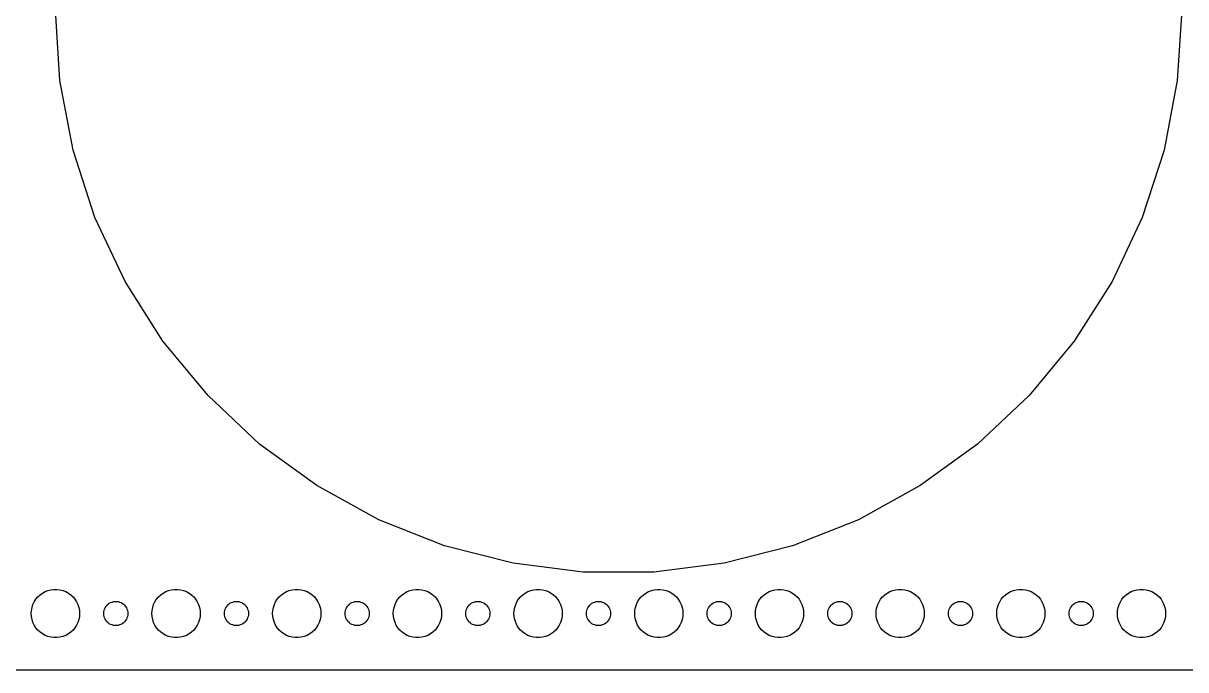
# Model space of a CAD drawing. Header units: metres. Extents: x -367 to 367, y -82 to 82.
# Drawn here: x 71 to 215.5, y -82 to -1.6 of the extents above; entities that cross this region are included whole.
import ezdxf

# ---------------------------------------------------------------- set-up
doc = ezdxf.new("R2010")
doc.units = ezdxf.units.M

msp = doc.modelspace()

# ---------------------------------------------------------------- linework, layer by layer
for p, q in [((75.552, -8.7733), (75, 0)), ((215, 0), (214.448, -8.7733)), ((77.1992, -17.4083), (75.552, -8.7733)), ((214.448, -8.7733), (212.801, -17.4083)), ((79.9156, -25.7687), (77.1992, -17.4083)), ((212.801, -17.4083), (210.084, -25.7687)), ((83.6585, -33.7227), (79.9156, -25.7687)), ((210.084, -25.7687), (206.341, -33.7227)), ((88.3688, -41.145), (83.6585, -33.7227)), ((206.341, -33.7227), (201.631, -41.145)), ((93.9722, -47.9183), (88.3688, -41.145)), ((201.631, -41.145), (196.028, -47.9183)), ((100.38, -53.9359), (93.9722, -47.9183)), ((196.028, -47.9183), (189.62, -53.9359)), ((107.492, -59.103), (100.38, -53.9359)), ((189.62, -53.9359), (182.508, -59.103)), ((115.195, -63.3379), (107.492, -59.103)), ((182.508, -59.103), (174.805, -63.3379)), ((123.369, -66.574), (115.195, -63.3379)), ((174.805, -63.3379), (166.631, -66.574)), ((131.883, -68.7601), (123.369, -66.574)), ((166.631, -66.574), (158.117, -68.7601)), ((140.605, -69.8619), (131.883, -68.7601)), ((158.117, -68.7601), (149.395, -69.8619)), ((149.395, -69.8619), (140.605, -69.8619)), ((73.7227, -72.2855), (74.073, -72.1468)), ((74.073, -72.1468), (74.4379, -72.0531)), ((74.4379, -72.0531), (74.8116, -72.0059)), ((74.8116, -72.0059), (75.1884, -72.0059)), ((75.1884, -72.0059), (75.5621, -72.0531)), ((75.5621, -72.0531), (75.927, -72.1468)), ((75.927, -72.1468), (76.2773, -72.2855)), ((88.7227, -72.2855), (89.073, -72.1468)), ((89.073, -72.1468), (89.4379, -72.0531)), ((89.4379, -72.0531), (89.8116, -72.0059)), ((89.8116, -72.0059), (90.1884, -72.0059)), ((90.1884, -72.0059), (90.5621, -72.0531)), ((90.5621, -72.0531), (90.927, -72.1468)), ((90.927, -72.1468), (91.2773, -72.2855)), ((103.723, -72.2855), (104.073, -72.1468)), ((104.073, -72.1468), (104.438, -72.0531)), ((104.438, -72.0531), (104.812, -72.0059)), ((104.812, -72.0059), (105.188, -72.0059)), ((105.188, -72.0059), (105.562, -72.0531)), ((105.562, -72.0531), (105.927, -72.1468)), ((105.927, -72.1468), (106.277, -72.2855)), ((118.723, -72.2855), (119.073, -72.1468)), ((119.073, -72.1468), (119.438, -72.0531)), ((119.438, -72.0531), (119.812, -72.0059)), ((119.812, -72.0059), (120.188, -72.0059)), ((120.188, -72.0059), (120.562, -72.0531)), ((120.562, -72.0531), (120.927, -72.1468)), ((120.927, -72.1468), (121.277, -72.2855)), ((133.723, -72.2855), (134.073, -72.1468)), ((134.073, -72.1468), (134.438, -72.0531)), ((134.438, -72.0531), (134.812, -72.0059)), ((134.812, -72.0059), (135.188, -72.0059)), ((135.188, -72.0059), (135.562, -72.0531)), ((135.562, -72.0531), (135.927, -72.1468)), ((135.927, -72.1468), (136.277, -72.2855)), ((148.723, -72.2855), (149.073, -72.1468)), ((149.073, -72.1468), (149.438, -72.0531)), ((149.438, -72.0531), (149.812, -72.0059)), ((149.812, -72.0059), (150.188, -72.0059)), ((150.188, -72.0059), (150.562, -72.0531)), ((150.562, -72.0531), (150.927, -72.1468)), ((150.927, -72.1468), (151.277, -72.2855)), ((163.723, -72.2855), (164.073, -72.1468)), ((164.073, -72.1468), (164.438, -72.0531)), ((164.438, -72.0531), (164.812, -72.0059)), ((164.812, -72.0059), (165.188, -72.0059)), ((165.188, -72.0059), (165.562, -72.0531)), ((165.562, -72.0531), (165.927, -72.1468)), ((165.927, -72.1468), (166.277, -72.2855)), ((178.723, -72.2855), (179.073, -72.1468)), ((179.073, -72.1468), (179.438, -72.0531)), ((179.438, -72.0531), (179.812, -72.0059)), ((179.812, -72.0059), (180.188, -72.0059)), ((180.188, -72.0059), (180.562, -72.0531)), ((180.562, -72.0531), (180.927, -72.1468)), ((180.927, -72.1468), (181.277, -72.2855)), ((193.723, -72.2855), (194.073, -72.1468)), ((194.073, -72.1468), (194.438, -72.0531)), ((194.438, -72.0531), (194.812, -72.0059)), ((194.812, -72.0059), (195.188, -72.0059)), ((195.188, -72.0059), (195.562, -72.0531)), ((195.562, -72.0531), (195.927, -72.1468)), ((195.927, -72.1468), (196.277, -72.2855)), ((208.723, -72.2855), (209.073, -72.1468)), ((209.073, -72.1468), (209.438, -72.0531)), ((209.438, -72.0531), (209.812, -72.0059)), ((209.812, -72.0059), (210.188, -72.0059)), ((210.188, -72.0059), (210.562, -72.0531)), ((210.562, -72.0531), (210.927, -72.1468)), ((210.927, -72.1468), (211.277, -72.2855)), ((72.2107, -73.8956), (72.3711, -73.5547)), ((72.3711, -73.5547), (72.573, -73.2366)), ((72.573, -73.2366), (72.8131, -72.9464)), ((72.8131, -72.9464), (73.0877, -72.6885)), ((73.0877, -72.6885), (73.3925, -72.467)), ((73.3925, -72.467), (73.7227, -72.2855)), ((76.2773, -72.2855), (76.6075, -72.467)), ((76.6075, -72.467), (76.9123, -72.6885)), ((76.9123, -72.6885), (77.1869, -72.9464)), ((77.1869, -72.9464), (77.427, -73.2366)), ((77.427, -73.2366), (77.6289, -73.5547)), ((77.6289, -73.5547), (77.7893, -73.8956)), ((81.6963, -73.7335), (81.8613, -73.6428)), ((81.8613, -73.6428), (82.0365, -73.5734)), ((82.0365, -73.5734), (82.2189, -73.5266)), ((82.2189, -73.5266), (82.4058, -73.503)), ((82.4058, -73.503), (82.5942, -73.503)), ((82.5942, -73.503), (82.7811, -73.5266)), ((82.7811, -73.5266), (82.9635, -73.5734)), ((82.9635, -73.5734), (83.1387, -73.6428)), ((83.1387, -73.6428), (83.3037, -73.7335)), ((87.2107, -73.8956), (87.3711, -73.5547)), ((87.3711, -73.5547), (87.573, -73.2366)), ((87.573, -73.2366), (87.8131, -72.9464)), ((87.8131, -72.9464), (88.0877, -72.6885)), ((88.0877, -72.6885), (88.3925, -72.467)), ((88.3925, -72.467), (88.7227, -72.2855)), ((91.2773, -72.2855), (91.6075, -72.467)), ((91.6075, -72.467), (91.9123, -72.6885)), ((91.9123, -72.6885), (92.1869, -72.9464)), ((92.1869, -72.9464), (92.427, -73.2366)), ((92.427, -73.2366), (92.6289, -73.5547)), ((92.6289, -73.5547), (92.7893, -73.8956)), ((96.6963, -73.7335), (96.8613, -73.6428)), ((96.8613, -73.6428), (97.0365, -73.5734)), ((97.0365, -73.5734), (97.2189, -73.5266)), ((97.2189, -73.5266), (97.4058, -73.503)), ((97.4058, -73.503), (97.5942, -73.503)), ((97.5942, -73.503), (97.7811, -73.5266)), ((97.7811, -73.5266), (97.9635, -73.5734)), ((97.9635, -73.5734), (98.1387, -73.6428)), ((98.1387, -73.6428), (98.3037, -73.7335)), ((102.211, -73.8956), (102.371, -73.5547)), ((102.371, -73.5547), (102.573, -73.2366)), ((102.573, -73.2366), (102.813, -72.9464)), ((102.813, -72.9464), (103.088, -72.6885)), ((103.088, -72.6885), (103.393, -72.467)), ((103.393, -72.467), (103.723, -72.2855)), ((106.277, -72.2855), (106.607, -72.467)), ((106.607, -72.467), (106.912, -72.6885)), ((106.912, -72.6885), (107.187, -72.9464)), ((107.187, -72.9464), (107.427, -73.2366)), ((107.427, -73.2366), (107.629, -73.5547)), ((107.629, -73.5547), (107.789, -73.8956)), ((111.696, -73.7335), (111.861, -73.6428)), ((111.861, -73.6428), (112.036, -73.5734)), ((112.036, -73.5734), (112.219, -73.5266)), ((112.219, -73.5266), (112.406, -73.503)), ((112.406, -73.503), (112.594, -73.503)), ((112.594, -73.503), (112.781, -73.5266)), ((112.781, -73.5266), (112.964, -73.5734)), ((112.964, -73.5734), (113.139, -73.6428)), ((113.139, -73.6428), (113.304, -73.7335)), ((117.211, -73.8956), (117.371, -73.5547)), ((117.371, -73.5547), (117.573, -73.2366)), ((117.573, -73.2366), (117.813, -72.9464)), ((117.813, -72.9464), (118.088, -72.6885)), ((118.088, -72.6885), (118.393, -72.467)), ((118.393, -72.467), (118.723, -72.2855)), ((121.277, -72.2855), (121.607, -72.467)), ((121.607, -72.467), (121.912, -72.6885)), ((121.912, -72.6885), (122.187, -72.9464)), ((122.187, -72.9464), (122.427, -73.2366)), ((122.427, -73.2366), (122.629, -73.5547)), ((122.629, -73.5547), (122.789, -73.8956)), ((126.696, -73.7335), (126.861, -73.6428)), ((126.861, -73.6428), (127.036, -73.5734)), ((127.036, -73.5734), (127.219, -73.5266)), ((127.219, -73.5266), (127.406, -73.503)), ((127.406, -73.503), (127.594, -73.503)), ((127.594, -73.503), (127.781, -73.5266)), ((127.781, -73.5266), (127.964, -73.5734)), ((127.964, -73.5734), (128.139, -73.6428)), ((128.139, -73.6428), (128.304, -73.7335)), ((132.211, -73.8956), (132.371, -73.5547)), ((132.371, -73.5547), (132.573, -73.2366)), ((132.573, -73.2366), (132.813, -72.9464)), ((132.813, -72.9464), (133.088, -72.6885)), ((133.088, -72.6885), (133.393, -72.467)), ((133.393, -72.467), (133.723, -72.2855)), ((136.277, -72.2855), (136.607, -72.467)), ((136.607, -72.467), (136.912, -72.6885)), ((136.912, -72.6885), (137.187, -72.9464)), ((137.187, -72.9464), (137.427, -73.2366)), ((137.427, -73.2366), (137.629, -73.5547)), ((137.629, -73.5547), (137.789, -73.8956)), ((141.696, -73.7335), (141.861, -73.6428)), ((141.861, -73.6428), (142.036, -73.5734)), ((142.036, -73.5734), (142.219, -73.5266)), ((142.219, -73.5266), (142.406, -73.503)), ((142.406, -73.503), (142.594, -73.503)), ((142.594, -73.503), (142.781, -73.5266)), ((142.781, -73.5266), (142.964, -73.5734)), ((142.964, -73.5734), (143.139, -73.6428)), ((143.139, -73.6428), (143.304, -73.7335)), ((147.211, -73.8956), (147.371, -73.5547)), ((147.371, -73.5547), (147.573, -73.2366)), ((147.573, -73.2366), (147.813, -72.9464)), ((147.813, -72.9464), (148.088, -72.6885)), ((148.088, -72.6885), (148.393, -72.467)), ((148.393, -72.467), (148.723, -72.2855)), ((151.277, -72.2855), (151.607, -72.467)), ((151.607, -72.467), (151.912, -72.6885)), ((151.912, -72.6885), (152.187, -72.9464)), ((152.187, -72.9464), (152.427, -73.2366)), ((152.427, -73.2366), (152.629, -73.5547)), ((152.629, -73.5547), (152.789, -73.8956)), ((156.696, -73.7335), (156.861, -73.6428)), ((156.861, -73.6428), (157.036, -73.5734)), ((157.036, -73.5734), (157.219, -73.5266)), ((157.219, -73.5266), (157.406, -73.503)), ((157.406, -73.503), (157.594, -73.503)), ((157.594, -73.503), (157.781, -73.5266)), ((157.781, -73.5266), (157.964, -73.5734)), ((157.964, -73.5734), (158.139, -73.6428)), ((158.139, -73.6428), (158.304, -73.7335)), ((162.211, -73.8956), (162.371, -73.5547)), ((162.371, -73.5547), (162.573, -73.2366)), ((162.573, -73.2366), (162.813, -72.9464)), ((162.813, -72.9464), (163.088, -72.6885)), ((163.088, -72.6885), (163.393, -72.467)), ((163.393, -72.467), (163.723, -72.2855)), ((166.277, -72.2855), (166.607, -72.467)), ((166.607, -72.467), (166.912, -72.6885)), ((166.912, -72.6885), (167.187, -72.9464)), ((167.187, -72.9464), (167.427, -73.2366)), ((167.427, -73.2366), (167.629, -73.5547)), ((167.629, -73.5547), (167.789, -73.8956)), ((171.696, -73.7335), (171.861, -73.6428)), ((171.861, -73.6428), (172.036, -73.5734)), ((172.036, -73.5734), (172.219, -73.5266)), ((172.219, -73.5266), (172.406, -73.503)), ((172.406, -73.503), (172.594, -73.503)), ((172.594, -73.503), (172.781, -73.5266)), ((172.781, -73.5266), (172.964, -73.5734)), ((172.964, -73.5734), (173.139, -73.6428)), ((173.139, -73.6428), (173.304, -73.7335)), ((177.211, -73.8956), (177.371, -73.5547)), ((177.371, -73.5547), (177.573, -73.2366)), ((177.573, -73.2366), (177.813, -72.9464)), ((177.813, -72.9464), (178.088, -72.6885)), ((178.088, -72.6885), (178.393, -72.467)), ((178.393, -72.467), (178.723, -72.2855)), ((181.277, -72.2855), (181.607, -72.467)), ((181.607, -72.467), (181.912, -72.6885)), ((181.912, -72.6885), (182.187, -72.9464)), ((182.187, -72.9464), (182.427, -73.2366)), ((182.427, -73.2366), (182.629, -73.5547)), ((182.629, -73.5547), (182.789, -73.8956)), ((186.696, -73.7335), (186.861, -73.6428)), ((186.861, -73.6428), (187.036, -73.5734)), ((187.036, -73.5734), (187.219, -73.5266)), ((187.219, -73.5266), (187.406, -73.503)), ((187.406, -73.503), (187.594, -73.503)), ((187.594, -73.503), (187.781, -73.5266)), ((187.781, -73.5266), (187.964, -73.5734)), ((187.964, -73.5734), (188.139, -73.6428)), ((188.139, -73.6428), (188.304, -73.7335)), ((192.211, -73.8956), (192.371, -73.5547)), ((192.371, -73.5547), (192.573, -73.2366)), ((192.573, -73.2366), (192.813, -72.9464)), ((192.813, -72.9464), (193.088, -72.6885)), ((193.088, -72.6885), (193.393, -72.467)), ((193.393, -72.467), (193.723, -72.2855)), ((196.277, -72.2855), (196.607, -72.467)), ((196.607, -72.467), (196.912, -72.6885)), ((196.912, -72.6885), (197.187, -72.9464)), ((197.187, -72.9464), (197.427, -73.2366)), ((197.427, -73.2366), (197.629, -73.5547)), ((197.629, -73.5547), (197.789, -73.8956)), ((201.696, -73.7335), (201.861, -73.6428)), ((201.861, -73.6428), (202.036, -73.5734)), ((202.036, -73.5734), (202.219, -73.5266)), ((202.219, -73.5266), (202.406, -73.503)), ((202.406, -73.503), (202.594, -73.503)), ((202.594, -73.503), (202.781, -73.5266)), ((202.781, -73.5266), (202.964, -73.5734)), ((202.964, -73.5734), (203.139, -73.6428)), ((203.139, -73.6428), (203.304, -73.7335)), ((207.211, -73.8956), (207.371, -73.5547)), ((207.371, -73.5547), (207.573, -73.2366)), ((207.573, -73.2366), (207.813, -72.9464)), ((207.813, -72.9464), (208.088, -72.6885)), ((208.088, -72.6885), (208.393, -72.467)), ((208.393, -72.467), (208.723, -72.2855)), ((211.277, -72.2855), (211.607, -72.467)), ((211.607, -72.467), (211.912, -72.6885)), ((211.912, -72.6885), (212.187, -72.9464)), ((212.187, -72.9464), (212.427, -73.2366)), ((212.427, -73.2366), (212.629, -73.5547)), ((212.629, -73.5547), (212.789, -73.8956)), ((72, -75), (72.0237, -74.624)), ((72.0237, -75.376), (72, -75)), ((72.0237, -74.624), (72.0943, -74.2539)), ((72.0943, -74.2539), (72.2107, -73.8956)), ((77.7893, -73.8956), (77.9057, -74.2539)), ((77.9057, -74.2539), (77.9763, -74.624)), ((77.9763, -74.624), (78, -75)), ((78, -75), (77.9763, -75.376)), ((81, -75), (81.0118, -74.812)), ((81.0118, -75.188), (81, -75)), ((81.0118, -74.812), (81.0471, -74.627)), ((81.0471, -74.627), (81.1053, -74.4478)), ((81.1053, -74.4478), (81.1855, -74.2774)), ((81.1855, -74.2774), (81.2865, -74.1183)), ((81.2865, -74.1183), (81.4065, -73.9732)), ((81.4065, -73.9732), (81.5439, -73.8442)), ((81.5439, -73.8442), (81.6963, -73.7335)), ((83.3037, -73.7335), (83.4561, -73.8442)), ((83.4561, -73.8442), (83.5934, -73.9732)), ((83.5934, -73.9732), (83.7135, -74.1183)), ((83.7135, -74.1183), (83.8145, -74.2774)), ((83.8145, -74.2774), (83.8947, -74.4478)), ((83.8947, -74.4478), (83.9529, -74.627)), ((83.9529, -74.627), (83.9882, -74.812)), ((83.9882, -74.812), (84, -75)), ((84, -75), (83.9882, -75.188)), ((87, -75), (87.0237, -74.624)), ((87.0237, -75.376), (87, -75)), ((87.0237, -74.624), (87.0943, -74.2539)), ((87.0943, -74.2539), (87.2107, -73.8956)), ((92.7893, -73.8956), (92.9057, -74.2539)), ((92.9057, -74.2539), (92.9763, -74.624)), ((92.9763, -74.624), (93, -75)), ((93, -75), (92.9763, -75.376)), ((96, -75), (96.0118, -74.812)), ((96.0118, -75.188), (96, -75)), ((96.0118, -74.812), (96.0471, -74.627)), ((96.0471, -74.627), (96.1053, -74.4478)), ((96.1053, -74.4478), (96.1855, -74.2774)), ((96.1855, -74.2774), (96.2865, -74.1183)), ((96.2865, -74.1183), (96.4065, -73.9732)), ((96.4065, -73.9732), (96.5439, -73.8442)), ((96.5439, -73.8442), (96.6963, -73.7335)), ((98.3037, -73.7335), (98.4561, -73.8442)), ((98.4561, -73.8442), (98.5934, -73.9732)), ((98.5934, -73.9732), (98.7135, -74.1183)), ((98.7135, -74.1183), (98.8145, -74.2774)), ((98.8145, -74.2774), (98.8947, -74.4478)), ((98.8947, -74.4478), (98.9529, -74.627)), ((98.9529, -74.627), (98.9882, -74.812)), ((98.9882, -74.812), (99, -75)), ((99, -75), (98.9882, -75.188)), ((102, -75), (102.024, -74.624)), ((102.024, -75.376), (102, -75)), ((102.024, -74.624), (102.094, -74.2539)), ((102.094, -74.2539), (102.211, -73.8956)), ((107.789, -73.8956), (107.906, -74.2539)), ((107.906, -74.2539), (107.976, -74.624)), ((107.976, -74.624), (108, -75)), ((108, -75), (107.976, -75.376)), ((111, -75), (111.012, -74.812)), ((111.012, -75.188), (111, -75)), ((111.012, -74.812), (111.047, -74.627)), ((111.047, -74.627), (111.105, -74.4478)), ((111.105, -74.4478), (111.186, -74.2774)), ((111.186, -74.2774), (111.286, -74.1183)), ((111.286, -74.1183), (111.407, -73.9732)), ((111.407, -73.9732), (111.544, -73.8442)), ((111.544, -73.8442), (111.696, -73.7335)), ((113.304, -73.7335), (113.456, -73.8442)), ((113.456, -73.8442), (113.593, -73.9732)), ((113.593, -73.9732), (113.714, -74.1183)), ((113.714, -74.1183), (113.814, -74.2774)), ((113.814, -74.2774), (113.895, -74.4478)), ((113.895, -74.4478), (113.953, -74.627)), ((113.953, -74.627), (113.988, -74.812)), ((113.988, -74.812), (114, -75)), ((114, -75), (113.988, -75.188)), ((117, -75), (117.024, -74.624)), ((117.024, -75.376), (117, -75)), ((117.024, -74.624), (117.094, -74.2539)), ((117.094, -74.2539), (117.211, -73.8956)), ((122.789, -73.8956), (122.906, -74.2539)), ((122.906, -74.2539), (122.976, -74.624)), ((122.976, -74.624), (123, -75)), ((123, -75), (122.976, -75.376)), ((126, -75), (126.012, -74.812)), ((126.012, -75.188), (126, -75)), ((126.012, -74.812), (126.047, -74.627)), ((126.047, -74.627), (126.105, -74.4478)), ((126.105, -74.4478), (126.186, -74.2774)), ((126.186, -74.2774), (126.286, -74.1183)), ((126.286, -74.1183), (126.407, -73.9732)), ((126.407, -73.9732), (126.544, -73.8442)), ((126.544, -73.8442), (126.696, -73.7335)), ((128.304, -73.7335), (128.456, -73.8442)), ((128.456, -73.8442), (128.593, -73.9732)), ((128.593, -73.9732), (128.714, -74.1183)), ((128.714, -74.1183), (128.814, -74.2774)), ((128.814, -74.2774), (128.895, -74.4478)), ((128.895, -74.4478), (128.953, -74.627)), ((128.953, -74.627), (128.988, -74.812)), ((128.988, -74.812), (129, -75)), ((129, -75), (128.988, -75.188)), ((132, -75), (132.024, -74.624)), ((132.024, -75.376), (132, -75)), ((132.024, -74.624), (132.094, -74.2539)), ((132.094, -74.2539), (132.211, -73.8956)), ((137.789, -73.8956), (137.906, -74.2539)), ((137.906, -74.2539), (137.976, -74.624)), ((137.976, -74.624), (138, -75)), ((138, -75), (137.976, -75.376)), ((141, -75), (141.012, -74.812)), ((141.012, -75.188), (141, -75)), ((141.012, -74.812), (141.047, -74.627)), ((141.047, -74.627), (141.105, -74.4478)), ((141.105, -74.4478), (141.186, -74.2774)), ((141.186, -74.2774), (141.286, -74.1183)), ((141.286, -74.1183), (141.407, -73.9732)), ((141.407, -73.9732), (141.544, -73.8442)), ((141.544, -73.8442), (141.696, -73.7335)), ((143.304, -73.7335), (143.456, -73.8442)), ((143.456, -73.8442), (143.593, -73.9732)), ((143.593, -73.9732), (143.714, -74.1183)), ((143.714, -74.1183), (143.814, -74.2774)), ((143.814, -74.2774), (143.895, -74.4478)), ((143.895, -74.4478), (143.953, -74.627)), ((143.953, -74.627), (143.988, -74.812)), ((143.988, -74.812), (144, -75)), ((144, -75), (143.988, -75.188)), ((147, -75), (147.024, -74.624)), ((147.024, -75.376), (147, -75)), ((147.024, -74.624), (147.094, -74.2539)), ((147.094, -74.2539), (147.211, -73.8956)), ((152.789, -73.8956), (152.906, -74.2539)), ((152.906, -74.2539), (152.976, -74.624)), ((152.976, -74.624), (153, -75)), ((153, -75), (152.976, -75.376)), ((156, -75), (156.012, -74.812)), ((156.012, -75.188), (156, -75)), ((156.012, -74.812), (156.047, -74.627)), ((156.047, -74.627), (156.105, -74.4478)), ((156.105, -74.4478), (156.186, -74.2774)), ((156.186, -74.2774), (156.286, -74.1183)), ((156.286, -74.1183), (156.407, -73.9732)), ((156.407, -73.9732), (156.544, -73.8442)), ((156.544, -73.8442), (156.696, -73.7335)), ((158.304, -73.7335), (158.456, -73.8442)), ((158.456, -73.8442), (158.593, -73.9732)), ((158.593, -73.9732), (158.714, -74.1183)), ((158.714, -74.1183), (158.814, -74.2774)), ((158.814, -74.2774), (158.895, -74.4478)), ((158.895, -74.4478), (158.953, -74.627)), ((158.953, -74.627), (158.988, -74.812)), ((158.988, -74.812), (159, -75)), ((159, -75), (158.988, -75.188)), ((162, -75), (162.024, -74.624)), ((162.024, -75.376), (162, -75)), ((162.024, -74.624), (162.094, -74.2539)), ((162.094, -74.2539), (162.211, -73.8956)), ((167.789, -73.8956), (167.906, -74.2539)), ((167.906, -74.2539), (167.976, -74.624)), ((167.976, -74.624), (168, -75)), ((168, -75), (167.976, -75.376)), ((171, -75), (171.012, -74.812)), ((171.012, -75.188), (171, -75)), ((171.012, -74.812), (171.047, -74.627)), ((171.047, -74.627), (171.105, -74.4478)), ((171.105, -74.4478), (171.186, -74.2774)), ((171.186, -74.2774), (171.286, -74.1183)), ((171.286, -74.1183), (171.407, -73.9732)), ((171.407, -73.9732), (171.544, -73.8442)), ((171.544, -73.8442), (171.696, -73.7335)), ((173.304, -73.7335), (173.456, -73.8442)), ((173.456, -73.8442), (173.593, -73.9732)), ((173.593, -73.9732), (173.714, -74.1183)), ((173.714, -74.1183), (173.814, -74.2774)), ((173.814, -74.2774), (173.895, -74.4478)), ((173.895, -74.4478), (173.953, -74.627)), ((173.953, -74.627), (173.988, -74.812)), ((173.988, -74.812), (174, -75)), ((174, -75), (173.988, -75.188)), ((177, -75), (177.024, -74.624)), ((177.024, -75.376), (177, -75)), ((177.024, -74.624), (177.094, -74.2539)), ((177.094, -74.2539), (177.211, -73.8956)), ((182.789, -73.8956), (182.906, -74.2539)), ((182.906, -74.2539), (182.976, -74.624)), ((182.976, -74.624), (183, -75)), ((183, -75), (182.976, -75.376)), ((186, -75), (186.012, -74.812)), ((186.012, -75.188), (186, -75)), ((186.012, -74.812), (186.047, -74.627)), ((186.047, -74.627), (186.105, -74.4478)), ((186.105, -74.4478), (186.186, -74.2774)), ((186.186, -74.2774), (186.286, -74.1183)), ((186.286, -74.1183), (186.407, -73.9732)), ((186.407, -73.9732), (186.544, -73.8442)), ((186.544, -73.8442), (186.696, -73.7335)), ((188.304, -73.7335), (188.456, -73.8442)), ((188.456, -73.8442), (188.593, -73.9732)), ((188.593, -73.9732), (188.714, -74.1183)), ((188.714, -74.1183), (188.814, -74.2774)), ((188.814, -74.2774), (188.895, -74.4478)), ((188.895, -74.4478), (188.953, -74.627)), ((188.953, -74.627), (188.988, -74.812)), ((188.988, -74.812), (189, -75)), ((189, -75), (188.988, -75.188)), ((192, -75), (192.024, -74.624)), ((192.024, -75.376), (192, -75)), ((192.024, -74.624), (192.094, -74.2539)), ((192.094, -74.2539), (192.211, -73.8956)), ((197.789, -73.8956), (197.906, -74.2539)), ((197.906, -74.2539), (197.976, -74.624)), ((197.976, -74.624), (198, -75)), ((198, -75), (197.976, -75.376)), ((201, -75), (201.012, -74.812)), ((201.012, -75.188), (201, -75)), ((201.012, -74.812), (201.047, -74.627)), ((201.047, -74.627), (201.105, -74.4478)), ((201.105, -74.4478), (201.186, -74.2774)), ((201.186, -74.2774), (201.286, -74.1183)), ((201.286, -74.1183), (201.407, -73.9732)), ((201.407, -73.9732), (201.544, -73.8442)), ((201.544, -73.8442), (201.696, -73.7335)), ((203.304, -73.7335), (203.456, -73.8442)), ((203.456, -73.8442), (203.593, -73.9732)), ((203.593, -73.9732), (203.714, -74.1183)), ((203.714, -74.1183), (203.814, -74.2774)), ((203.814, -74.2774), (203.895, -74.4478)), ((203.895, -74.4478), (203.953, -74.627)), ((203.953, -74.627), (203.988, -74.812)), ((203.988, -74.812), (204, -75)), ((204, -75), (203.988, -75.188)), ((207, -75), (207.024, -74.624)), ((207.024, -75.376), (207, -75)), ((207.024, -74.624), (207.094, -74.2539)), ((207.094, -74.2539), (207.211, -73.8956)), ((212.789, -73.8956), (212.906, -74.2539)), ((212.906, -74.2539), (212.976, -74.624)), ((212.976, -74.624), (213, -75)), ((213, -75), (212.976, -75.376)), ((72.0943, -75.7461), (72.0237, -75.376)), ((72.2107, -76.1044), (72.0943, -75.7461)), ((72.3711, -76.4453), (72.2107, -76.1044)), ((72.573, -76.7634), (72.3711, -76.4453)), ((77.6289, -76.4453), (77.427, -76.7634)), ((77.7893, -76.1044), (77.6289, -76.4453)), ((77.9057, -75.7461), (77.7893, -76.1044)), ((77.9763, -75.376), (77.9057, -75.7461)), ((81.0471, -75.373), (81.0118, -75.188)), ((81.1053, -75.5522), (81.0471, -75.373)), ((81.1855, -75.7226), (81.1053, -75.5522)), ((81.2865, -75.8817), (81.1855, -75.7226)), ((81.4065, -76.0268), (81.2865, -75.8817)), ((81.5439, -76.1558), (81.4065, -76.0268)), ((81.6963, -76.2665), (81.5439, -76.1558)), ((81.8613, -76.3572), (81.6963, -76.2665)), ((82.0365, -76.4266), (81.8613, -76.3572)), ((82.2189, -76.4734), (82.0365, -76.4266)), ((82.4058, -76.497), (82.2189, -76.4734)), ((82.5942, -76.497), (82.4058, -76.497)), ((82.7811, -76.4734), (82.5942, -76.497)), ((82.9635, -76.4266), (82.7811, -76.4734)), ((83.1387, -76.3572), (82.9635, -76.4266)), ((83.3037, -76.2665), (83.1387, -76.3572)), ((83.4561, -76.1558), (83.3037, -76.2665)), ((83.5934, -76.0268), (83.4561, -76.1558)), ((83.7135, -75.8817), (83.5934, -76.0268)), ((83.8145, -75.7226), (83.7135, -75.8817)), ((83.8947, -75.5522), (83.8145, -75.7226)), ((83.9529, -75.373), (83.8947, -75.5522)), ((83.9882, -75.188), (83.9529, -75.373)), ((87.0943, -75.7461), (87.0237, -75.376)), ((87.2107, -76.1044), (87.0943, -75.7461)), ((87.3711, -76.4453), (87.2107, -76.1044)), ((87.573, -76.7634), (87.3711, -76.4453)), ((92.6289, -76.4453), (92.427, -76.7634)), ((92.7893, -76.1044), (92.6289, -76.4453)), ((92.9057, -75.7461), (92.7893, -76.1044)), ((92.9763, -75.376), (92.9057, -75.7461)), ((96.0471, -75.373), (96.0118, -75.188)), ((96.1053, -75.5522), (96.0471, -75.373)), ((96.1855, -75.7226), (96.1053, -75.5522)), ((96.2865, -75.8817), (96.1855, -75.7226)), ((96.4065, -76.0268), (96.2865, -75.8817)), ((96.5439, -76.1558), (96.4065, -76.0268)), ((96.6963, -76.2665), (96.5439, -76.1558)), ((96.8613, -76.3572), (96.6963, -76.2665)), ((97.0365, -76.4266), (96.8613, -76.3572)), ((97.2189, -76.4734), (97.0365, -76.4266)), ((97.4058, -76.497), (97.2189, -76.4734)), ((97.5942, -76.497), (97.4058, -76.497)), ((97.7811, -76.4734), (97.5942, -76.497)), ((97.9635, -76.4266), (97.7811, -76.4734)), ((98.1387, -76.3572), (97.9635, -76.4266)), ((98.3037, -76.2665), (98.1387, -76.3572)), ((98.4561, -76.1558), (98.3037, -76.2665)), ((98.5934, -76.0268), (98.4561, -76.1558)), ((98.7135, -75.8817), (98.5934, -76.0268)), ((98.8145, -75.7226), (98.7135, -75.8817)), ((98.8947, -75.5522), (98.8145, -75.7226)), ((98.9529, -75.373), (98.8947, -75.5522)), ((98.9882, -75.188), (98.9529, -75.373)), ((102.094, -75.7461), (102.024, -75.376)), ((102.211, -76.1044), (102.094, -75.7461)), ((102.371, -76.4453), (102.211, -76.1044)), ((102.573, -76.7634), (102.371, -76.4453)), ((107.629, -76.4453), (107.427, -76.7634)), ((107.789, -76.1044), (107.629, -76.4453)), ((107.906, -75.7461), (107.789, -76.1044)), ((107.976, -75.376), (107.906, -75.7461)), ((111.047, -75.373), (111.012, -75.188)), ((111.105, -75.5522), (111.047, -75.373)), ((111.186, -75.7226), (111.105, -75.5522)), ((111.286, -75.8817), (111.186, -75.7226)), ((111.407, -76.0268), (111.286, -75.8817)), ((111.544, -76.1558), (111.407, -76.0268)), ((111.696, -76.2665), (111.544, -76.1558)), ((111.861, -76.3572), (111.696, -76.2665)), ((112.036, -76.4266), (111.861, -76.3572)), ((112.219, -76.4734), (112.036, -76.4266)), ((112.406, -76.497), (112.219, -76.4734)), ((112.594, -76.497), (112.406, -76.497)), ((112.781, -76.4734), (112.594, -76.497)), ((112.964, -76.4266), (112.781, -76.4734)), ((113.139, -76.3572), (112.964, -76.4266)), ((113.304, -76.2665), (113.139, -76.3572)), ((113.456, -76.1558), (113.304, -76.2665)), ((113.593, -76.0268), (113.456, -76.1558)), ((113.714, -75.8817), (113.593, -76.0268)), ((113.814, -75.7226), (113.714, -75.8817)), ((113.895, -75.5522), (113.814, -75.7226)), ((113.953, -75.373), (113.895, -75.5522)), ((113.988, -75.188), (113.953, -75.373)), ((117.094, -75.7461), (117.024, -75.376)), ((117.211, -76.1044), (117.094, -75.7461)), ((117.371, -76.4453), (117.211, -76.1044)), ((117.573, -76.7634), (117.371, -76.4453)), ((122.629, -76.4453), (122.427, -76.7634)), ((122.789, -76.1044), (122.629, -76.4453)), ((122.906, -75.7461), (122.789, -76.1044)), ((122.976, -75.376), (122.906, -75.7461)), ((126.047, -75.373), (126.012, -75.188)), ((126.105, -75.5522), (126.047, -75.373)), ((126.186, -75.7226), (126.105, -75.5522)), ((126.286, -75.8817), (126.186, -75.7226)), ((126.407, -76.0268), (126.286, -75.8817)), ((126.544, -76.1558), (126.407, -76.0268)), ((126.696, -76.2665), (126.544, -76.1558)), ((126.861, -76.3572), (126.696, -76.2665)), ((127.036, -76.4266), (126.861, -76.3572)), ((127.219, -76.4734), (127.036, -76.4266)), ((127.406, -76.497), (127.219, -76.4734)), ((127.594, -76.497), (127.406, -76.497)), ((127.781, -76.4734), (127.594, -76.497)), ((127.964, -76.4266), (127.781, -76.4734)), ((128.139, -76.3572), (127.964, -76.4266)), ((128.304, -76.2665), (128.139, -76.3572)), ((128.456, -76.1558), (128.304, -76.2665)), ((128.593, -76.0268), (128.456, -76.1558)), ((128.714, -75.8817), (128.593, -76.0268)), ((128.814, -75.7226), (128.714, -75.8817)), ((128.895, -75.5522), (128.814, -75.7226)), ((128.953, -75.373), (128.895, -75.5522)), ((128.988, -75.188), (128.953, -75.373)), ((132.094, -75.7461), (132.024, -75.376)), ((132.211, -76.1044), (132.094, -75.7461)), ((132.371, -76.4453), (132.211, -76.1044)), ((132.573, -76.7634), (132.371, -76.4453)), ((137.629, -76.4453), (137.427, -76.7634)), ((137.789, -76.1044), (137.629, -76.4453)), ((137.906, -75.7461), (137.789, -76.1044)), ((137.976, -75.376), (137.906, -75.7461)), ((141.047, -75.373), (141.012, -75.188)), ((141.105, -75.5522), (141.047, -75.373)), ((141.186, -75.7226), (141.105, -75.5522)), ((141.286, -75.8817), (141.186, -75.7226)), ((141.407, -76.0268), (141.286, -75.8817)), ((141.544, -76.1558), (141.407, -76.0268)), ((141.696, -76.2665), (141.544, -76.1558)), ((141.861, -76.3572), (141.696, -76.2665)), ((142.036, -76.4266), (141.861, -76.3572)), ((142.219, -76.4734), (142.036, -76.4266)), ((142.406, -76.497), (142.219, -76.4734)), ((142.594, -76.497), (142.406, -76.497)), ((142.781, -76.4734), (142.594, -76.497)), ((142.964, -76.4266), (142.781, -76.4734)), ((143.139, -76.3572), (142.964, -76.4266)), ((143.304, -76.2665), (143.139, -76.3572)), ((143.456, -76.1558), (143.304, -76.2665)), ((143.593, -76.0268), (143.456, -76.1558)), ((143.714, -75.8817), (143.593, -76.0268)), ((143.814, -75.7226), (143.714, -75.8817)), ((143.895, -75.5522), (143.814, -75.7226)), ((143.953, -75.373), (143.895, -75.5522)), ((143.988, -75.188), (143.953, -75.373)), ((147.094, -75.7461), (147.024, -75.376)), ((147.211, -76.1044), (147.094, -75.7461)), ((147.371, -76.4453), (147.211, -76.1044)), ((147.573, -76.7634), (147.371, -76.4453)), ((152.629, -76.4453), (152.427, -76.7634)), ((152.789, -76.1044), (152.629, -76.4453)), ((152.906, -75.7461), (152.789, -76.1044)), ((152.976, -75.376), (152.906, -75.7461)), ((156.047, -75.373), (156.012, -75.188)), ((156.105, -75.5522), (156.047, -75.373)), ((156.186, -75.7226), (156.105, -75.5522)), ((156.286, -75.8817), (156.186, -75.7226)), ((156.407, -76.0268), (156.286, -75.8817)), ((156.544, -76.1558), (156.407, -76.0268)), ((156.696, -76.2665), (156.544, -76.1558)), ((156.861, -76.3572), (156.696, -76.2665)), ((157.036, -76.4266), (156.861, -76.3572)), ((157.219, -76.4734), (157.036, -76.4266)), ((157.406, -76.497), (157.219, -76.4734)), ((157.594, -76.497), (157.406, -76.497)), ((157.781, -76.4734), (157.594, -76.497)), ((157.964, -76.4266), (157.781, -76.4734)), ((158.139, -76.3572), (157.964, -76.4266)), ((158.304, -76.2665), (158.139, -76.3572)), ((158.456, -76.1558), (158.304, -76.2665)), ((158.593, -76.0268), (158.456, -76.1558)), ((158.714, -75.8817), (158.593, -76.0268)), ((158.814, -75.7226), (158.714, -75.8817)), ((158.895, -75.5522), (158.814, -75.7226)), ((158.953, -75.373), (158.895, -75.5522)), ((158.988, -75.188), (158.953, -75.373)), ((162.094, -75.7461), (162.024, -75.376)), ((162.211, -76.1044), (162.094, -75.7461)), ((162.371, -76.4453), (162.211, -76.1044)), ((162.573, -76.7634), (162.371, -76.4453)), ((167.629, -76.4453), (167.427, -76.7634)), ((167.789, -76.1044), (167.629, -76.4453)), ((167.906, -75.7461), (167.789, -76.1044)), ((167.976, -75.376), (167.906, -75.7461)), ((171.047, -75.373), (171.012, -75.188)), ((171.105, -75.5522), (171.047, -75.373)), ((171.186, -75.7226), (171.105, -75.5522)), ((171.286, -75.8817), (171.186, -75.7226)), ((171.407, -76.0268), (171.286, -75.8817)), ((171.544, -76.1558), (171.407, -76.0268)), ((171.696, -76.2665), (171.544, -76.1558)), ((171.861, -76.3572), (171.696, -76.2665)), ((172.036, -76.4266), (171.861, -76.3572)), ((172.219, -76.4734), (172.036, -76.4266)), ((172.406, -76.497), (172.219, -76.4734)), ((172.594, -76.497), (172.406, -76.497)), ((172.781, -76.4734), (172.594, -76.497)), ((172.964, -76.4266), (172.781, -76.4734)), ((173.139, -76.3572), (172.964, -76.4266)), ((173.304, -76.2665), (173.139, -76.3572)), ((173.456, -76.1558), (173.304, -76.2665)), ((173.593, -76.0268), (173.456, -76.1558)), ((173.714, -75.8817), (173.593, -76.0268)), ((173.814, -75.7226), (173.714, -75.8817)), ((173.895, -75.5522), (173.814, -75.7226)), ((173.953, -75.373), (173.895, -75.5522)), ((173.988, -75.188), (173.953, -75.373)), ((177.094, -75.7461), (177.024, -75.376)), ((177.211, -76.1044), (177.094, -75.7461)), ((177.371, -76.4453), (177.211, -76.1044)), ((177.573, -76.7634), (177.371, -76.4453)), ((182.629, -76.4453), (182.427, -76.7634)), ((182.789, -76.1044), (182.629, -76.4453)), ((182.906, -75.7461), (182.789, -76.1044)), ((182.976, -75.376), (182.906, -75.7461)), ((186.047, -75.373), (186.012, -75.188)), ((186.105, -75.5522), (186.047, -75.373)), ((186.186, -75.7226), (186.105, -75.5522)), ((186.286, -75.8817), (186.186, -75.7226)), ((186.407, -76.0268), (186.286, -75.8817)), ((186.544, -76.1558), (186.407, -76.0268)), ((186.696, -76.2665), (186.544, -76.1558)), ((186.861, -76.3572), (186.696, -76.2665)), ((187.036, -76.4266), (186.861, -76.3572)), ((187.219, -76.4734), (187.036, -76.4266)), ((187.406, -76.497), (187.219, -76.4734)), ((187.594, -76.497), (187.406, -76.497)), ((187.781, -76.4734), (187.594, -76.497)), ((187.964, -76.4266), (187.781, -76.4734)), ((188.139, -76.3572), (187.964, -76.4266)), ((188.304, -76.2665), (188.139, -76.3572)), ((188.456, -76.1558), (188.304, -76.2665)), ((188.593, -76.0268), (188.456, -76.1558)), ((188.714, -75.8817), (188.593, -76.0268)), ((188.814, -75.7226), (188.714, -75.8817)), ((188.895, -75.5522), (188.814, -75.7226)), ((188.953, -75.373), (188.895, -75.5522)), ((188.988, -75.188), (188.953, -75.373)), ((192.094, -75.7461), (192.024, -75.376)), ((192.211, -76.1044), (192.094, -75.7461)), ((192.371, -76.4453), (192.211, -76.1044)), ((192.573, -76.7634), (192.371, -76.4453)), ((197.629, -76.4453), (197.427, -76.7634)), ((197.789, -76.1044), (197.629, -76.4453)), ((197.906, -75.7461), (197.789, -76.1044)), ((197.976, -75.376), (197.906, -75.7461)), ((201.047, -75.373), (201.012, -75.188)), ((201.105, -75.5522), (201.047, -75.373)), ((201.186, -75.7226), (201.105, -75.5522)), ((201.286, -75.8817), (201.186, -75.7226)), ((201.407, -76.0268), (201.286, -75.8817)), ((201.544, -76.1558), (201.407, -76.0268)), ((201.696, -76.2665), (201.544, -76.1558)), ((201.861, -76.3572), (201.696, -76.2665)), ((202.036, -76.4266), (201.861, -76.3572)), ((202.219, -76.4734), (202.036, -76.4266)), ((202.406, -76.497), (202.219, -76.4734)), ((202.594, -76.497), (202.406, -76.497)), ((202.781, -76.4734), (202.594, -76.497)), ((202.964, -76.4266), (202.781, -76.4734)), ((203.139, -76.3572), (202.964, -76.4266)), ((203.304, -76.2665), (203.139, -76.3572)), ((203.456, -76.1558), (203.304, -76.2665)), ((203.593, -76.0268), (203.456, -76.1558)), ((203.714, -75.8817), (203.593, -76.0268)), ((203.814, -75.7226), (203.714, -75.8817)), ((203.895, -75.5522), (203.814, -75.7226)), ((203.953, -75.373), (203.895, -75.5522)), ((203.988, -75.188), (203.953, -75.373)), ((207.094, -75.7461), (207.024, -75.376)), ((207.211, -76.1044), (207.094, -75.7461)), ((207.371, -76.4453), (207.211, -76.1044)), ((207.573, -76.7634), (207.371, -76.4453)), ((212.629, -76.4453), (212.427, -76.7634)), ((212.789, -76.1044), (212.629, -76.4453)), ((212.906, -75.7461), (212.789, -76.1044)), ((212.976, -75.376), (212.906, -75.7461)), ((72.8131, -77.0536), (72.573, -76.7634)), ((73.0877, -77.3115), (72.8131, -77.0536)), ((73.3925, -77.533), (73.0877, -77.3115)), ((73.7227, -77.7145), (73.3925, -77.533)), ((74.073, -77.8532), (73.7227, -77.7145)), ((74.4379, -77.9469), (74.073, -77.8532)), ((74.8116, -77.9941), (74.4379, -77.9469)), ((75.1884, -77.9941), (74.8116, -77.9941)), ((75.5621, -77.9469), (75.1884, -77.9941)), ((75.927, -77.8532), (75.5621, -77.9469)), ((76.2773, -77.7145), (75.927, -77.8532)), ((76.6075, -77.533), (76.2773, -77.7145)), ((76.9123, -77.3115), (76.6075, -77.533)), ((77.1869, -77.0536), (76.9123, -77.3115)), ((77.427, -76.7634), (77.1869, -77.0536)), ((87.8131, -77.0536), (87.573, -76.7634)), ((88.0877, -77.3115), (87.8131, -77.0536)), ((88.3925, -77.533), (88.0877, -77.3115)), ((88.7227, -77.7145), (88.3925, -77.533)), ((89.073, -77.8532), (88.7227, -77.7145)), ((89.4379, -77.9469), (89.073, -77.8532)), ((89.8116, -77.9941), (89.4379, -77.9469)), ((90.1884, -77.9941), (89.8116, -77.9941)), ((90.5621, -77.9469), (90.1884, -77.9941)), ((90.927, -77.8532), (90.5621, -77.9469)), ((91.2773, -77.7145), (90.927, -77.8532)), ((91.6075, -77.533), (91.2773, -77.7145)), ((91.9123, -77.3115), (91.6075, -77.533)), ((92.1869, -77.0536), (91.9123, -77.3115)), ((92.427, -76.7634), (92.1869, -77.0536)), ((102.813, -77.0536), (102.573, -76.7634)), ((103.088, -77.3115), (102.813, -77.0536)), ((103.393, -77.533), (103.088, -77.3115)), ((103.723, -77.7145), (103.393, -77.533)), ((104.073, -77.8532), (103.723, -77.7145)), ((104.438, -77.9469), (104.073, -77.8532)), ((104.812, -77.9941), (104.438, -77.9469)), ((105.188, -77.9941), (104.812, -77.9941)), ((105.562, -77.9469), (105.188, -77.9941)), ((105.927, -77.8532), (105.562, -77.9469)), ((106.277, -77.7145), (105.927, -77.8532)), ((106.607, -77.533), (106.277, -77.7145)), ((106.912, -77.3115), (106.607, -77.533)), ((107.187, -77.0536), (106.912, -77.3115)), ((107.427, -76.7634), (107.187, -77.0536)), ((117.813, -77.0536), (117.573, -76.7634)), ((118.088, -77.3115), (117.813, -77.0536)), ((118.393, -77.533), (118.088, -77.3115)), ((118.723, -77.7145), (118.393, -77.533)), ((119.073, -77.8532), (118.723, -77.7145)), ((119.438, -77.9469), (119.073, -77.8532)), ((119.812, -77.9941), (119.438, -77.9469)), ((120.188, -77.9941), (119.812, -77.9941)), ((120.562, -77.9469), (120.188, -77.9941)), ((120.927, -77.8532), (120.562, -77.9469)), ((121.277, -77.7145), (120.927, -77.8532)), ((121.607, -77.533), (121.277, -77.7145)), ((121.912, -77.3115), (121.607, -77.533)), ((122.187, -77.0536), (121.912, -77.3115)), ((122.427, -76.7634), (122.187, -77.0536)), ((132.813, -77.0536), (132.573, -76.7634)), ((133.088, -77.3115), (132.813, -77.0536)), ((133.393, -77.533), (133.088, -77.3115)), ((133.723, -77.7145), (133.393, -77.533)), ((134.073, -77.8532), (133.723, -77.7145)), ((134.438, -77.9469), (134.073, -77.8532)), ((134.812, -77.9941), (134.438, -77.9469)), ((135.188, -77.9941), (134.812, -77.9941)), ((135.562, -77.9469), (135.188, -77.9941)), ((135.927, -77.8532), (135.562, -77.9469)), ((136.277, -77.7145), (135.927, -77.8532)), ((136.607, -77.533), (136.277, -77.7145)), ((136.912, -77.3115), (136.607, -77.533)), ((137.187, -77.0536), (136.912, -77.3115)), ((137.427, -76.7634), (137.187, -77.0536)), ((147.813, -77.0536), (147.573, -76.7634)), ((148.088, -77.3115), (147.813, -77.0536)), ((148.393, -77.533), (148.088, -77.3115)), ((148.723, -77.7145), (148.393, -77.533)), ((149.073, -77.8532), (148.723, -77.7145)), ((149.438, -77.9469), (149.073, -77.8532)), ((149.812, -77.9941), (149.438, -77.9469)), ((150.188, -77.9941), (149.812, -77.9941)), ((150.562, -77.9469), (150.188, -77.9941)), ((150.927, -77.8532), (150.562, -77.9469)), ((151.277, -77.7145), (150.927, -77.8532)), ((151.607, -77.533), (151.277, -77.7145)), ((151.912, -77.3115), (151.607, -77.533)), ((152.187, -77.0536), (151.912, -77.3115)), ((152.427, -76.7634), (152.187, -77.0536)), ((162.813, -77.0536), (162.573, -76.7634)), ((163.088, -77.3115), (162.813, -77.0536)), ((163.393, -77.533), (163.088, -77.3115)), ((163.723, -77.7145), (163.393, -77.533)), ((164.073, -77.8532), (163.723, -77.7145)), ((164.438, -77.9469), (164.073, -77.8532)), ((164.812, -77.9941), (164.438, -77.9469)), ((165.188, -77.9941), (164.812, -77.9941)), ((165.562, -77.9469), (165.188, -77.9941)), ((165.927, -77.8532), (165.562, -77.9469)), ((166.277, -77.7145), (165.927, -77.8532)), ((166.607, -77.533), (166.277, -77.7145)), ((166.912, -77.3115), (166.607, -77.533)), ((167.187, -77.0536), (166.912, -77.3115)), ((167.427, -76.7634), (167.187, -77.0536)), ((177.813, -77.0536), (177.573, -76.7634)), ((178.088, -77.3115), (177.813, -77.0536)), ((178.393, -77.533), (178.088, -77.3115)), ((178.723, -77.7145), (178.393, -77.533)), ((179.073, -77.8532), (178.723, -77.7145)), ((179.438, -77.9469), (179.073, -77.8532)), ((179.812, -77.9941), (179.438, -77.9469)), ((180.188, -77.9941), (179.812, -77.9941)), ((180.562, -77.9469), (180.188, -77.9941)), ((180.927, -77.8532), (180.562, -77.9469)), ((181.277, -77.7145), (180.927, -77.8532)), ((181.607, -77.533), (181.277, -77.7145)), ((181.912, -77.3115), (181.607, -77.533)), ((182.187, -77.0536), (181.912, -77.3115)), ((182.427, -76.7634), (182.187, -77.0536)), ((192.813, -77.0536), (192.573, -76.7634)), ((193.088, -77.3115), (192.813, -77.0536)), ((193.393, -77.533), (193.088, -77.3115)), ((193.723, -77.7145), (193.393, -77.533)), ((194.073, -77.8532), (193.723, -77.7145)), ((194.438, -77.9469), (194.073, -77.8532)), ((194.812, -77.9941), (194.438, -77.9469)), ((195.188, -77.9941), (194.812, -77.9941)), ((195.562, -77.9469), (195.188, -77.9941)), ((195.927, -77.8532), (195.562, -77.9469)), ((196.277, -77.7145), (195.927, -77.8532)), ((196.607, -77.533), (196.277, -77.7145)), ((196.912, -77.3115), (196.607, -77.533)), ((197.187, -77.0536), (196.912, -77.3115)), ((197.427, -76.7634), (197.187, -77.0536)), ((207.813, -77.0536), (207.573, -76.7634)), ((208.088, -77.3115), (207.813, -77.0536)), ((208.393, -77.533), (208.088, -77.3115)), ((208.723, -77.7145), (208.393, -77.533)), ((209.073, -77.8532), (208.723, -77.7145)), ((209.438, -77.9469), (209.073, -77.8532)), ((209.812, -77.9941), (209.438, -77.9469)), ((210.188, -77.9941), (209.812, -77.9941)), ((210.562, -77.9469), (210.188, -77.9941)), ((210.927, -77.8532), (210.562, -77.9469)), ((211.277, -77.7145), (210.927, -77.8532)), ((211.607, -77.533), (211.277, -77.7145)), ((211.912, -77.3115), (211.607, -77.533)), ((212.187, -77.0536), (211.912, -77.3115)), ((212.427, -76.7634), (212.187, -77.0536)), ((-362.314, -81.9901), (362.314, -81.9901))]:
    msp.add_line(p, q)

doc.saveas('drawing.dxf')
